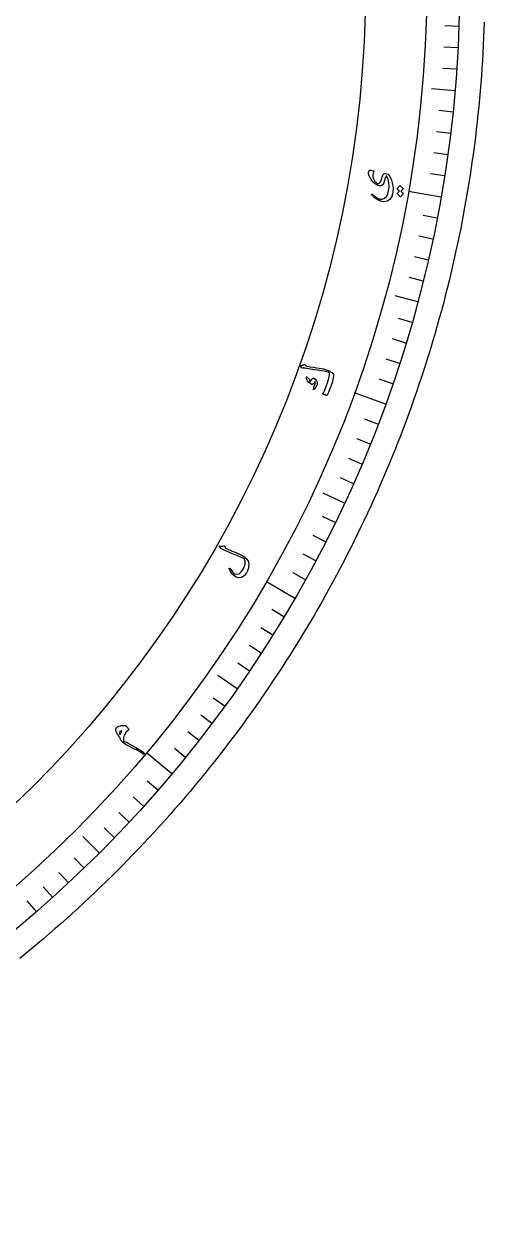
# Model space of a CAD drawing. Header units: millimetres. Extents: x -150 to 150, y -150 to 184.
# Drawn here: x 94.9 to 149.9, y -147 to -4.8 of the extents above; entities that cross this region are included whole.
import ezdxf

# ---------------------------------------------------------------- set-up
doc = ezdxf.new("R2010")
doc.units = ezdxf.units.MM
for name, color, linetype in [('CUT_OUTER', 1, 'Continuous'), ('ENGRAVE', 7, 'Continuous'), ('ENGRAVE_FINE', 8, 'Continuous'), ('TEXT', 5, 'Continuous')]:
    doc.layers.add(name, color=color, linetype=linetype)

msp = doc.modelspace()

# ---------------------------------------------------------------- linework, layer by layer
at = {"layer": 'CUT_OUTER'}
msp.add_lwpolyline([(149.9294, -4.6012), (149.8984, -5.5211), (149.8617, -6.4407), (149.8193, -7.3602), (149.7713, -8.2793), (149.7177, -9.1981), (149.6585, -10.1166), (149.5936, -11.0347), (149.523, -11.9524), (149.4469, -12.8696), (149.3651, -13.7863), (149.2777, -14.7026), (149.1847, -15.6182), (149.086, -16.5333), (148.9818, -17.4478), (148.8719, -18.3616), (148.7565, -19.2747), (148.6354, -20.1871), (148.5087, -21.0987), (148.3765, -22.0096), (148.2386, -22.9196), (148.0952, -23.8287), (147.9462, -24.737), (147.7916, -25.6443), (147.6315, -26.5506), (147.4658, -27.456), (147.2946, -28.3603), (147.1178, -29.2635), (146.9355, -30.1657), (146.7476, -31.0667), (146.5542, -31.9665), (146.3553, -32.8652), (146.1509, -33.7626), (145.941, -34.6587), (145.7256, -35.5535), (145.5047, -36.447), (145.2783, -37.3391), (145.0465, -38.2298), (144.8092, -39.1191), (144.5664, -40.0069), (144.3182, -40.8932), (144.0646, -41.778), (143.8055, -42.6611), (143.5411, -43.5427), (143.2712, -44.4226), (142.9959, -45.3009), (142.7153, -46.1774), (142.4292, -47.0523), (142.1378, -47.9253), (141.8411, -48.7965), (141.539, -49.6659), (141.2316, -50.5335), (140.9189, -51.3991), (140.6009, -52.2628), (140.2775, -53.1245), (139.9489, -53.9843), (139.615, -54.8419), (139.2759, -55.6976), (138.9315, -56.5511), (138.5819, -57.4025), (138.2271, -58.2518), (137.8671, -59.0988), (137.5019, -59.9436), (137.1315, -60.7862), (136.7559, -61.6265), (136.3752, -62.4644), (135.9894, -63.3), (135.5984, -64.1333), (135.2023, -64.9641), (134.8012, -65.7924), (134.3949, -66.6183), (133.9836, -67.4417), (133.5673, -68.2625), (133.1459, -69.0808), (132.7196, -69.8965), (132.2882, -70.7095), (131.8518, -71.5199), (131.4105, -72.3276), (130.9642, -73.1325), (130.513, -73.9347), (130.0569, -74.7342), (129.5959, -75.5308), (129.13, -76.3245), (128.6593, -77.1154), (128.1837, -77.9034), (127.7033, -78.6885), (127.2181, -79.4705), (126.728, -80.2496), (126.2332, -81.0257), (125.7337, -81.7987), (125.2294, -82.5687), (124.7204, -83.3355), (124.2068, -84.0992), (123.6884, -84.8598), (123.1654, -85.6171), (122.6377, -86.3712), (122.1054, -87.1221), (121.5686, -87.8697), (121.0271, -88.614), (120.4811, -89.3549), (119.9306, -90.0925), (119.3755, -90.8267), (118.816, -91.5574), (118.252, -92.2847), (117.6835, -93.0086), (117.1106, -93.7289), (116.5333, -94.4457), (115.9516, -95.159), (115.3655, -95.8687), (114.7751, -96.5747), (114.1804, -97.2772), (113.5813, -97.9759), (112.978, -98.671), (112.3705, -99.3624), (111.7587, -100.05), (111.1427, -100.7338), (110.5225, -101.4139), (109.8981, -102.0901), (109.2697, -102.7626), (108.6371, -103.4311), (108.0004, -104.0957), (107.3596, -104.7564), (106.7148, -105.4132), (106.066, -106.066), (105.4132, -106.7148), (104.7564, -107.3596), (104.0957, -108.0004), (103.4311, -108.6371), (102.7626, -109.2697), (102.0901, -109.8981), (101.4139, -110.5225), (100.7338, -111.1427), (100.05, -111.7587), (99.3624, -112.3705), (98.671, -112.978), (97.9759, -113.5813), (97.2772, -114.1804), (96.5747, -114.7751), (95.8687, -115.3655), (95.159, -115.9516), (94.4457, -116.5333)], dxfattribs=at)
at = {"layer": 'ENGRAVE'}
for points in [[(146.4406, -12.8119), (143.6388, -12.5668)], [(144.7667, -25.5263), (140.8891, -24.8425)], [(141.9911, -38.0464), (139.2744, -37.3185)], [(138.1348, -50.277), (134.4348, -48.9303)], [(133.2272, -62.1249), (130.6783, -60.9363)], [(127.3057, -73.5), (123.8958, -71.5313)], [(120.4154, -84.3157), (118.1115, -82.7026)], [(112.6085, -94.4898), (109.5922, -91.9588)], [(103.9447, -103.9447), (101.956, -101.956)]]:
    msp.add_lwpolyline(points, dxfattribs=at)
for radius in [147, 147, 143.0625, 135.75, 135.75]:
    msp.add_circle((0, 0), radius, dxfattribs=at)
at = {"layer": 'ENGRAVE_FINE'}
for points in [[(146.9105, -5.1302), (145.224, -5.0713)], [(146.7985, -7.6934), (145.1134, -7.6051)], [(146.6419, -10.2542), (144.9585, -10.1365)], [(146.1947, -15.3657), (144.5165, -15.1893)], [(145.9043, -17.9148), (144.2294, -17.7091)], [(145.5694, -20.4584), (143.8983, -20.2236)], [(145.1902, -22.9959), (143.5235, -22.7319)], [(144.2992, -28.0489), (142.6427, -27.7269)], [(143.7877, -30.563), (142.1371, -30.2122)], [(143.2324, -33.0678), (141.5882, -32.6882)], [(142.6335, -35.5625), (140.9961, -35.1543)], [(141.3055, -40.5187), (139.6833, -40.0536)], [(140.5768, -42.9786), (138.963, -42.4853)], [(139.8053, -45.4255), (138.2004, -44.904)], [(138.9912, -47.8585), (137.3957, -47.3091)], [(137.2363, -52.6801), (135.6609, -52.0753)], [(136.296, -55.0672), (134.7314, -54.435)], [(135.3142, -57.4375), (133.7609, -56.7781)], [(134.2912, -59.7903), (132.7496, -59.1039)], [(132.1227, -64.4406), (130.606, -63.7008)], [(130.978, -66.7366), (129.4744, -65.9705)], [(129.7933, -69.0123), (128.3033, -68.2201)], [(128.5691, -71.267), (127.0932, -70.4489)], [(126.0036, -75.7106), (124.5571, -74.8415)], [(124.6631, -77.8981), (123.232, -77.0039)], [(123.2846, -80.0619), (121.8693, -79.1429)], [(121.8685, -82.2014), (120.4695, -81.2577)], [(118.9255, -86.4044), (117.5603, -85.4125)], [(117.3994, -88.4668), (116.0517, -87.4512)], [(115.8376, -90.5022), (114.5078, -89.4633)], [(114.2405, -92.5101), (112.929, -91.4481)], [(110.9423, -96.4407), (109.6687, -95.3336)], [(109.2423, -98.3622), (107.9882, -97.233)], [(107.509, -100.2538), (106.2748, -99.1029)], [(105.743, -102.1148), (104.5291, -100.9425)], [(102.1148, -105.743), (100.9425, -104.5291)], [(100.2538, -107.509), (99.1029, -106.2748)], [(98.3622, -109.2423), (97.233, -107.9882)], [(96.4407, -110.9423), (95.3336, -109.6687)]]:
    msp.add_lwpolyline(points, dxfattribs=at)
at = {"layer": 'TEXT'}
for points in [[(136.7292, -22.5251), (136.6429, -22.6879), (136.6085, -22.8797), (136.6259, -23.1009), (136.695, -23.3515), (136.7732, -23.5168), (136.8755, -23.661), (137.002, -23.7842), (137.1527, -23.8864), (137.1841, -23.8994), (137.218, -23.906), (137.2544, -23.9061), (137.2933, -23.8998), (137.4222, -23.8347), (137.533, -23.707), (137.6254, -23.5167), (137.6993, -23.2637), (137.7692, -23.0134), (137.8491, -22.8364), (137.9394, -22.7327), (138.0402, -22.7024), (138.2362, -22.7294), (138.4036, -22.7967), (138.5424, -22.9045), (138.6524, -23.0527), (138.8565, -23.5006), (138.9831, -23.964), (139.0322, -24.4422), (139.0036, -24.9346), (138.8722, -25.4544), (138.6436, -25.8188), (138.3192, -26.0275), (137.8997, -26.0807), (137.6813, -26.047), (137.4517, -25.971), (137.2106, -25.8528), (136.9581, -25.6927), (136.8893, -25.6406), (136.8233, -25.5881), (136.7602, -25.5351), (136.6999, -25.4816), (136.6421, -25.4273), (136.5866, -25.3718), (136.5334, -25.315), (136.4825, -25.2569), (136.4626, -25.2271), (136.4567, -25.2026), (136.4651, -25.1836), (136.4876, -25.1699), (136.5134, -25.1646), (136.5378, -25.1667), (136.5608, -25.1761), (136.5825, -25.1929), (136.895, -25.4773), (137.189, -25.6668), (137.465, -25.7607), (137.7232, -25.7585), (138.015, -25.6496), (138.2431, -25.4518), (138.4071, -25.1651), (138.5065, -24.7898), (138.5547, -24.2946), (138.532, -23.8376), (138.4388, -23.4192), (138.2754, -23.0399), (138.2601, -23.0162), (138.2427, -23.0054), (138.2232, -23.0073), (138.2015, -23.022), (138.1547, -23.0886), (138.1043, -23.2091), (138.0501, -23.3835), (137.992, -23.6118), (137.9228, -23.8423), (137.8375, -24.0126), (137.7365, -24.1225), (137.6198, -24.1721), (137.4912, -24.182), (137.3606, -24.168), (137.2279, -24.1302), (137.0933, -24.0686), (136.8369, -23.901), (136.6103, -23.6918), (136.4133, -23.4412), (136.2457, -23.1492), (136.2071, -23.0727), (136.1749, -22.9994), (136.1489, -22.9292), (136.1293, -22.8622), (136.1156, -22.7985), (136.1074, -22.7386), (136.1048, -22.6823), (136.1077, -22.6296), (136.1602, -22.4306), (136.2698, -22.3213), (136.4367, -22.3015), (136.6611, -22.3717), (136.7189, -22.4064), (136.7495, -22.4436), (136.753, -22.4831), (136.7292, -22.5251)], [(139.5551, -24.5569), (139.5496, -24.5489), (139.5473, -24.5387), (139.5481, -24.5262), (139.5521, -24.5115), (139.5811, -24.4615), (139.6119, -24.4134), (139.6443, -24.3674), (139.6785, -24.3234), (139.7147, -24.2812), (139.7534, -24.2405), (139.7946, -24.2011), (139.8383, -24.1633), (139.8507, -24.1567), (139.8631, -24.155), (139.8752, -24.1581), (139.8873, -24.1662), (140.2476, -24.4985), (140.2516, -24.5066), (140.2498, -24.5172), (140.242, -24.5303), (140.2283, -24.5458), (140.2164, -24.5561), (140.1994, -24.5732), (140.1775, -24.5971), (140.1506, -24.6279), (140.1183, -24.6658), (140.0802, -24.7112), (140.0364, -24.7639), (139.9867, -24.824), (140.2645, -25.0875), (140.2725, -25.0988), (140.2726, -25.1115), (140.2649, -25.1256), (140.2494, -25.1412), (140.236, -25.1546), (140.2156, -25.176), (140.1883, -25.2053), (140.1541, -25.2424), (140.1128, -25.2882), (140.0644, -25.3432), (140.0087, -25.4074), (139.9457, -25.4808), (139.9362, -25.4878), (139.9275, -25.4901), (139.9197, -25.4877), (139.9128, -25.4804), (139.5718, -25.1432), (139.5663, -25.1352), (139.5641, -25.1249), (139.5649, -25.1125), (139.569, -25.0978), (139.5916, -25.0548), (139.6164, -25.0137), (139.6432, -24.9743), (139.6722, -24.9366), (139.7028, -24.9007), (139.7349, -24.8664), (139.7684, -24.8337), (139.8033, -24.8027)], [(127.993, -45.6646), (128.0577, -45.6561), (128.12, -45.6452), (128.1799, -45.6321), (128.2373, -45.6167), (128.2925, -45.5986), (128.3454, -45.5777), (128.3961, -45.5538), (128.4446, -45.527), (128.4694, -45.5189), (128.4938, -45.5219), (128.5179, -45.5361), (128.5416, -45.5614), (128.6629, -45.7059), (128.6763, -45.7206), (128.6881, -45.7319), (128.6983, -45.7397), (128.7068, -45.7441), (129.1502, -45.8086), (129.5501, -45.8692), (129.9064, -45.9259), (130.219, -45.979), (130.4875, -46.0288), (130.7115, -46.0756), (130.8909, -46.1195), (131.0256, -46.1605), (131.2761, -46.2488), (131.3539, -46.2812), (131.4307, -46.3176), (131.5064, -46.358), (131.5811, -46.4023), (131.6546, -46.451), (131.7269, -46.5042), (131.7978, -46.5621), (131.8675, -46.6247), (131.9337, -46.8223), (131.8942, -47.1926), (131.7474, -47.735), (131.4914, -48.4486), (131.4018, -48.6678), (131.3128, -48.8684), (131.2247, -49.0504), (131.1375, -49.2136), (131.125, -49.2268), (131.111, -49.2343), (131.0955, -49.2361), (131.0785, -49.2322), (130.999, -49.2077), (130.9269, -49.1848), (130.8622, -49.1636), (130.8048, -49.144), (130.7541, -49.1258), (130.7094, -49.1089), (130.6708, -49.0931), (130.6383, -49.0785), (130.6205, -49.0693), (130.6125, -49.0587), (130.6145, -49.0467), (130.6263, -49.0334), (130.7068, -48.9279), (130.7904, -48.7843), (130.8772, -48.6026), (130.9669, -48.3828), (131.2105, -47.7173), (131.3674, -47.1846), (131.4392, -46.7856), (131.4271, -46.5208), (131.2715, -46.4661), (130.9778, -46.3976), (130.546, -46.3151), (129.9762, -46.2181), (129.4044, -46.1245), (128.9715, -46.0548), (128.6773, -46.0094), (128.5217, -45.9887), (128.4787, -45.9843), (128.4385, -45.9801), (128.401, -45.9762), (128.3663, -45.9726), (128.3348, -45.9694), (128.3066, -45.9667), (128.2818, -45.9646), (128.2605, -45.9629), (128.2149, -45.9564), (128.174, -45.9432), (128.1376, -45.9231), (128.1059, -45.8962), (127.9459, -45.7321), (127.9356, -45.7196), (127.93, -45.7081), (127.9291, -45.6976), (127.9328, -45.6881), (127.9438, -45.6787), (127.9574, -45.6716), (127.9739, -45.6669), (127.993, -45.6646)], [(128.6902, -47.0524), (128.6949, -47.0435), (128.7017, -47.0367), (128.7106, -47.0322), (128.7216, -47.0298), (128.7302, -47.0308), (128.7391, -47.0333), (128.7481, -47.0373), (128.7572, -47.0428), (128.9884, -47.2469), (129.011, -47.2698), (129.0271, -47.291), (129.0365, -47.3105), (129.0394, -47.3283), (129.0343, -47.3981), (129.0384, -47.4606), (129.0517, -47.5157), (129.0741, -47.5636), (129.09, -47.5773), (129.1132, -47.5752), (129.1437, -47.5571), (129.1814, -47.5232), (129.2016, -47.4986), (129.2215, -47.4729), (129.2412, -47.446), (129.2605, -47.4179), (129.2796, -47.3884), (129.2987, -47.357), (129.3177, -47.3238), (129.3366, -47.2888), (129.4371, -47.1805), (129.5625, -47.1797), (129.7128, -47.2867), (129.8877, -47.5017), (129.9341, -47.5811), (129.9662, -47.6539), (129.9841, -47.72), (129.9879, -47.7796), (129.9789, -47.8403), (129.955, -47.9198), (129.9161, -48.0184), (129.8622, -48.1357), (129.8333, -48.1952), (129.8036, -48.2507), (129.7732, -48.3023), (129.7421, -48.3501), (129.7111, -48.3943), (129.6813, -48.4353), (129.6527, -48.4732), (129.6253, -48.5079), (129.6025, -48.5271), (129.5805, -48.5386), (129.5592, -48.5425), (129.5385, -48.5387), (129.5197, -48.5281), (129.509, -48.5133), (129.5063, -48.4943), (129.5117, -48.4712), (129.5333, -48.3991), (129.5589, -48.3177), (129.5887, -48.2272), (129.6225, -48.1273), (129.6854, -47.941), (129.7275, -47.7929), (129.7487, -47.6831), (129.7494, -47.6116), (129.7463, -47.6012), (129.74, -47.5939), (129.7304, -47.5896), (129.7175, -47.5885), (129.7085, -47.5902), (129.6988, -47.5959), (129.6884, -47.6057), (129.6772, -47.6195), (129.5877, -47.7529), (129.5473, -47.8075), (129.5051, -47.8514), (129.4611, -47.8846), (129.4152, -47.907), (129.3656, -47.922), (129.3192, -47.9244), (129.2759, -47.9145), (129.2358, -47.8921), (128.9826, -47.694), (128.8074, -47.4881), (128.7099, -47.2743), (128.6902, -47.0524)], [(118.2927, -67.3077), (118.2829, -67.2914), (118.2784, -67.2752), (118.2795, -67.259), (118.2859, -67.2428), (118.2971, -67.2294), (118.3122, -67.2212), (118.3314, -67.2184), (118.3545, -67.2208), (118.487, -67.2393), (118.6064, -67.2463), (118.7128, -67.2421), (118.806, -67.2266), (118.8377, -67.2242), (118.8667, -67.2349), (118.893, -67.2586), (118.9166, -67.2952), (118.9264, -67.3157), (118.936, -67.3353), (118.9453, -67.3539), (118.9543, -67.3717), (118.9628, -67.3883), (118.9704, -67.4037), (118.9772, -67.4179), (118.9831, -67.4308), (118.9945, -67.4533), (119.0113, -67.4744), (119.0337, -67.494), (119.0616, -67.5121), (119.1462, -67.5528), (119.2392, -67.5959), (119.3405, -67.6414), (119.4501, -67.6893), (119.568, -67.74), (119.6939, -67.7936), (119.8279, -67.8502), (119.9699, -67.9098), (120.1127, -67.9673), (120.2464, -68.0223), (120.371, -68.0748), (120.4865, -68.1248), (120.5933, -68.1722), (120.692, -68.2169), (120.7824, -68.2589), (120.8647, -68.2982), (121.1026, -68.4245), (121.3138, -68.5692), (121.4982, -68.7324), (121.6557, -68.9141), (121.7327, -69.0482), (121.7795, -69.2147), (121.796, -69.4137), (121.7821, -69.6452), (121.7437, -69.8831), (121.6901, -70.0967), (121.6212, -70.2859), (121.5372, -70.4507), (121.2502, -70.8186), (120.934, -71.0167), (120.5896, -71.0451), (120.2171, -70.9046), (119.9774, -70.7356), (119.7697, -70.5244), (119.5937, -70.2711), (119.4492, -69.9759), (119.4424, -69.9559), (119.4413, -69.9384), (119.4457, -69.9235), (119.4558, -69.911), (119.4698, -69.8997), (119.4836, -69.8929), (119.4971, -69.8907), (119.5103, -69.8929), (119.5281, -69.8994), (119.5432, -69.9091), (119.5558, -69.9218), (119.5657, -69.9378), (119.7121, -70.1671), (119.8467, -70.3452), (119.9698, -70.472), (120.0815, -70.5475), (120.3771, -70.6159), (120.6507, -70.5488), (120.902, -70.3459), (121.1303, -70.007), (121.2794, -69.6688), (121.3549, -69.3523), (121.3571, -69.0579), (121.2861, -68.7859), (121.2016, -68.7429), (121.1018, -68.6947), (120.9867, -68.6412), (120.8562, -68.5826), (120.71, -68.5188), (120.5475, -68.45), (120.3687, -68.3763), (120.1737, -68.2974), (119.9738, -68.2139), (119.7775, -68.1309), (119.5848, -68.0483), (119.3958, -67.9661), (119.2106, -67.8841), (119.0293, -67.802), (118.852, -67.7198), (118.6786, -67.6375), (118.508, -67.5647), (118.4903, -67.5534), (118.4747, -67.5411), (118.4613, -67.5277), (118.45, -67.5133)], [(106.3978, -90.1435), (106.3413, -90.0763), (106.2866, -90.0075), (106.2337, -89.9371), (106.1825, -89.8652), (106.1341, -89.7916), (106.0893, -89.7163), (106.0482, -89.6393), (106.0108, -89.5605), (105.9522, -89.4068), (105.9196, -89.2716), (105.9129, -89.1549), (105.9323, -89.0566), (106.0002, -88.9394), (106.1156, -88.8445), (106.2785, -88.7716), (106.4891, -88.7206), (106.5515, -88.7102), (106.6141, -88.7017), (106.6769, -88.6951), (106.7399, -88.6903), (106.8033, -88.6872), (106.8672, -88.6854), (106.9319, -88.685), (106.9971, -88.6859), (107.0332, -88.6885), (107.0644, -88.696), (107.0908, -88.7082), (107.1124, -88.7251), (107.1859, -88.8098), (107.2511, -88.8858), (107.308, -88.9533), (107.3567, -89.0121), (107.3965, -89.0615), (107.4269, -89.1004), (107.448, -89.1289), (107.4596, -89.1469), (107.4687, -89.1752), (107.4674, -89.2012), (107.4558, -89.2247), (107.4339, -89.2458), (107.119, -89.5317), (106.9103, -89.8344), (106.8078, -90.155), (106.8113, -90.4938), (106.8203, -90.5251), (106.8342, -90.5507), (106.8528, -90.5705), (106.8764, -90.5847), (107.2172, -90.7472), (107.5671, -90.922), (107.926, -91.1092), (108.2939, -91.3087), (108.7774, -91.5906), (109.1066, -91.816), (109.281, -91.9854), (109.3004, -92.0991), (109.2757, -92.1179), (109.2405, -92.1196), (109.1949, -92.1044), (109.1388, -92.0721), (109.0286, -91.9968), (108.9111, -91.9218), (108.7864, -91.8469), (108.6544, -91.7722), (108.5159, -91.6973), (108.3716, -91.6219), (108.2215, -91.5461), (108.0656, -91.4697), (107.5434, -91.2126), (107.1417, -90.9944), (106.8602, -90.8158), (106.6985, -90.677), (106.633, -90.6011), (106.5759, -90.5273), (106.5272, -90.4557), (106.4867, -90.3864), (106.454, -90.32), (106.4283, -90.2574), (106.4095, -90.1986), (106.3978, -90.1435)], [(106.427, -89.7985), (106.4434, -89.7467), (106.4628, -89.6939), (106.4853, -89.6402), (106.5108, -89.5854), (106.539, -89.53), (106.5699, -89.474), (106.6033, -89.4176), (106.6393, -89.3607), (106.5242, -89.3867), (106.4367, -89.4188), (106.3766, -89.4571), (106.3439, -89.5017), (106.3263, -89.5727), (106.3342, -89.6458), (106.3678, -89.721), (106.427, -89.7985)]]:
    msp.add_lwpolyline(points, close=True, dxfattribs=at)

doc.saveas('drawing.dxf')
